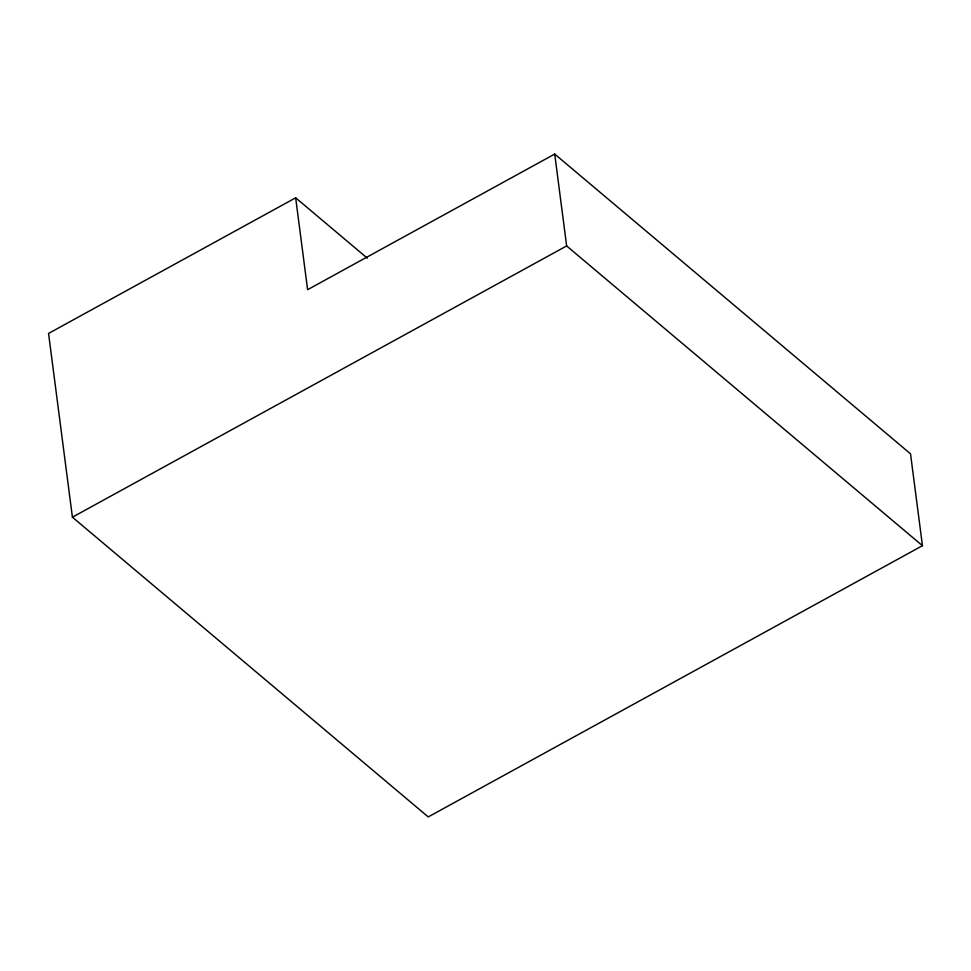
<?xml version="1.0" encoding="UTF-8"?>
<svg xmlns="http://www.w3.org/2000/svg" width="971" height="971" viewBox="0 0 971 971"><rect width="100%" height="100%" fill="white"/><g stroke="black" fill="none" stroke-linecap="round" stroke-linejoin="round"><path stroke-width="1.46" d="M295.67 197.817L48.55 333.441L72.412 517.179L428.223 816.927L922.45 545.69L910.519 453.821L554.708 154.073L307.601 289.686L295.67 197.817L367.293 258.165M72.412 517.179L566.639 245.942L554.708 154.073M566.639 245.942L922.45 545.69"/></g></svg>
